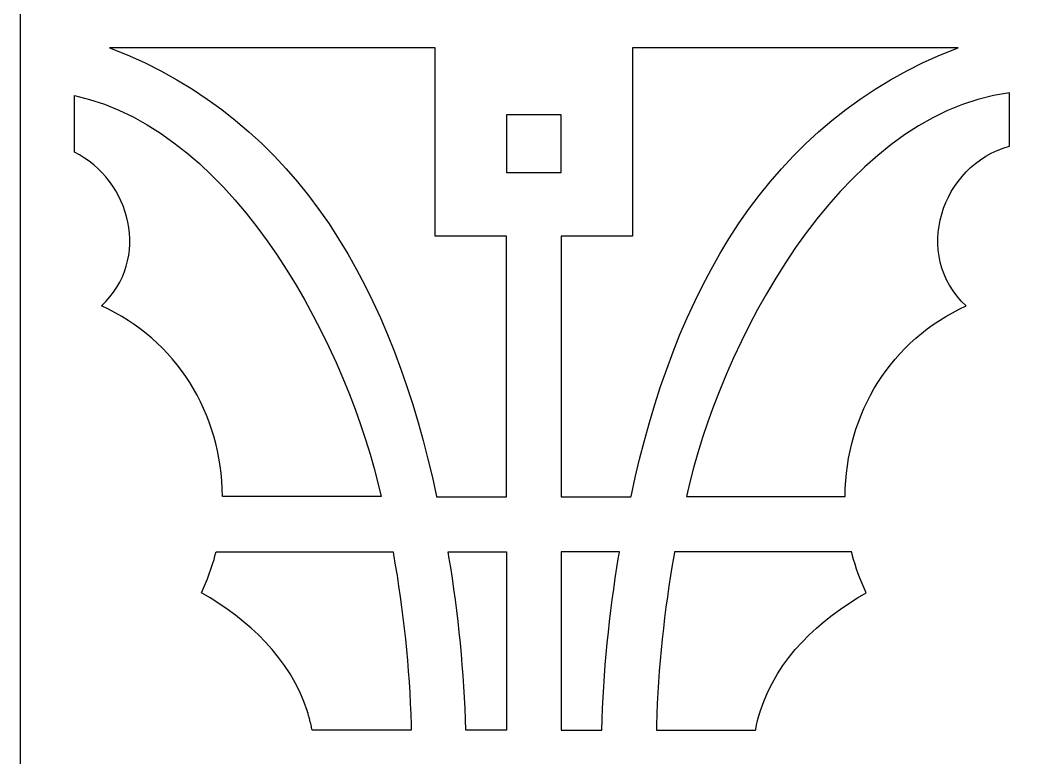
# Model space of a CAD drawing. Header units: centimetres. Extents: x -2.26 to 2.26, y -4.33 to 4.33.
# Drawn here: x -2.265 to -0.767, y -1.1 to 0 of the extents above; entities that cross this region are included whole.
import ezdxf

# ---------------------------------------------------------------- set-up
doc = ezdxf.new("R2010")
doc.units = ezdxf.units.CM
doc.header["$MEASUREMENT"] = 0
doc.layers.add('Layer 1', color=7, linetype='Continuous')

msp = doc.modelspace()

# ---------------------------------------------------------------- linework, layer by layer
at = {"layer": 'Layer 1', "color": 177}
for points, knots in [([(-2.26469, 4.33143), (-2.26469, 4.33143), (-2.18371, 4.33143), (-2.18371, 4.33143), (-2.18371, 4.33143), (-2.18371, 4.33143), (2.18371, 4.33143), (2.18371, 4.33143), (2.18371, 4.33143), (2.18371, 4.33143), (2.26469, 4.33143), (2.26469, 4.33143), (2.26469, 4.33143), (2.26469, 4.33143), (2.26469, 4.24955), (2.26469, 4.24955), (2.26469, 4.24955), (2.26469, 4.24955), (2.26469, -4.24954), (2.26469, -4.24954), (2.26469, -4.24954), (2.26469, -4.24954), (2.26469, -4.33143), (2.26469, -4.33143), (2.26469, -4.33143), (2.26469, -4.33143), (2.18371, -4.33143), (2.18371, -4.33143), (2.18371, -4.33143), (2.18371, -4.33143), (-2.18371, -4.33143), (-2.18371, -4.33143), (-2.18371, -4.33143), (-2.18371, -4.33143), (-2.26469, -4.33143), (-2.26469, -4.33143), (-2.26469, -4.33143), (-2.26469, -4.33143), (-2.26469, -4.24954), (-2.26469, -4.24954), (-2.26469, -4.24954), (-2.26469, -4.24954), (-2.26469, 4.24955), (-2.26469, 4.24955), (-2.26469, 4.24955), (-2.26469, 4.24955), (-2.26469, 4.33143), (-2.26469, 4.33143)], [0, 0, 0, 0, 0.0769231, 0.0769231, 0.0769231, 0.0769231, 0.1538462, 0.1538462, 0.1538462, 0.1538462, 0.2307692, 0.2307692, 0.2307692, 0.2307692, 0.3076923, 0.3076923, 0.3076923, 0.3076923, 0.3846154, 0.3846154, 0.3846154, 0.3846154, 0.4615385, 0.4615385, 0.4615385, 0.4615385, 0.5384615, 0.5384615, 0.5384615, 0.5384615, 0.6153846, 0.6153846, 0.6153846, 0.6153846, 0.6923077, 0.6923077, 0.6923077, 0.6923077, 0.7692308, 0.7692308, 0.7692308, 0.7692308, 0.8461538, 0.8461538, 0.8461538, 0.8461538, 1, 1, 1, 1]), ([(-2.13144, -0.0413), (-2.13144, -0.0413), (-1.64612, -0.0413), (-1.64612, -0.0413), (-1.64612, -0.0413), (-1.64612, -0.0413), (-1.64612, -0.32136), (-1.64612, -0.32136), (-1.64612, -0.32136), (-1.64612, -0.32136), (-1.64611, -0.32136), (-1.64611, -0.32136), (-1.64611, -0.32136), (-1.64611, -0.32136), (-1.64611, -0.32212), (-1.64611, -0.32212), (-1.64611, -0.32212), (-1.64611, -0.32212), (-1.64182, -0.32212), (-1.64182, -0.32212), (-1.64182, -0.32212), (-1.64182, -0.32212), (-1.64159, -0.32212), (-1.64159, -0.32212), (-1.64159, -0.32212), (-1.64159, -0.32212), (-1.6373, -0.32212), (-1.6373, -0.32212), (-1.6373, -0.32212), (-1.6373, -0.32212), (-1.63707, -0.32212), (-1.63707, -0.32212), (-1.63707, -0.32212), (-1.63707, -0.32212), (-1.63278, -0.32212), (-1.63278, -0.32212), (-1.63278, -0.32212), (-1.63278, -0.32212), (-1.63255, -0.32212), (-1.63255, -0.32212), (-1.63255, -0.32212), (-1.63255, -0.32212), (-1.62826, -0.32212), (-1.62826, -0.32212), (-1.62826, -0.32212), (-1.62826, -0.32212), (-1.62801, -0.32212), (-1.62801, -0.32212), (-1.62801, -0.32212), (-1.62801, -0.32212), (-1.62372, -0.32212), (-1.62372, -0.32212), (-1.62372, -0.32212), (-1.62372, -0.32212), (-1.62349, -0.32212), (-1.62349, -0.32212), (-1.62349, -0.32212), (-1.62349, -0.32212), (-1.61921, -0.32212), (-1.61921, -0.32212), (-1.61921, -0.32212), (-1.61921, -0.32212), (-1.61895, -0.32212), (-1.61895, -0.32212), (-1.61895, -0.32212), (-1.61895, -0.32212), (-1.61466, -0.32212), (-1.61466, -0.32212), (-1.61466, -0.32212), (-1.61466, -0.32212), (-1.61443, -0.32212), (-1.61443, -0.32212), (-1.61443, -0.32212), (-1.61443, -0.32212), (-1.61014, -0.32212), (-1.61014, -0.32212), (-1.61014, -0.32212), (-1.61014, -0.32212), (-1.60988, -0.32212), (-1.60988, -0.32212), (-1.60988, -0.32212), (-1.60988, -0.32212), (-1.60561, -0.32212), (-1.60561, -0.32212), (-1.60561, -0.32212), (-1.60561, -0.32212), (-1.60536, -0.32212), (-1.60536, -0.32212), (-1.60536, -0.32212), (-1.60536, -0.32212), (-1.60108, -0.32212), (-1.60108, -0.32212), (-1.60108, -0.32212), (-1.60108, -0.32212), (-1.60083, -0.32212), (-1.60083, -0.32212), (-1.60083, -0.32212), (-1.60083, -0.32212), (-1.59655, -0.32212), (-1.59655, -0.32212), (-1.59655, -0.32212), (-1.59655, -0.32212), (-1.59631, -0.32212), (-1.59631, -0.32212), (-1.59631, -0.32212), (-1.59631, -0.32212), (-1.59203, -0.32212), (-1.59203, -0.32212), (-1.59203, -0.32212), (-1.59203, -0.32212), (-1.59177, -0.32212), (-1.59177, -0.32212), (-1.59177, -0.32212), (-1.59177, -0.32212), (-1.58748, -0.32212), (-1.58748, -0.32212), (-1.58748, -0.32212), (-1.58748, -0.32212), (-1.58725, -0.32212), (-1.58725, -0.32212), (-1.58725, -0.32212), (-1.58725, -0.32212), (-1.58297, -0.32212), (-1.58297, -0.32212), (-1.58297, -0.32212), (-1.58297, -0.32212), (-1.58271, -0.32212), (-1.58271, -0.32212), (-1.58271, -0.32212), (-1.58271, -0.32212), (-1.57843, -0.32212), (-1.57843, -0.32212), (-1.57843, -0.32212), (-1.57843, -0.32212), (-1.57819, -0.32212), (-1.57819, -0.32212), (-1.57819, -0.32212), (-1.57819, -0.32212), (-1.5739, -0.32212), (-1.5739, -0.32212), (-1.5739, -0.32212), (-1.5739, -0.32212), (-1.57365, -0.32212), (-1.57365, -0.32212), (-1.57365, -0.32212), (-1.57365, -0.32212), (-1.56937, -0.32212), (-1.56937, -0.32212), (-1.56937, -0.32212), (-1.56937, -0.32212), (-1.56913, -0.32212), (-1.56913, -0.32212), (-1.56913, -0.32212), (-1.56913, -0.32212), (-1.56485, -0.32212), (-1.56485, -0.32212), (-1.56485, -0.32212), (-1.56485, -0.32212), (-1.56461, -0.32212), (-1.56461, -0.32212), (-1.56461, -0.32212), (-1.56461, -0.32212), (-1.56033, -0.32212), (-1.56033, -0.32212), (-1.56033, -0.32212), (-1.56033, -0.32212), (-1.56009, -0.32212), (-1.56009, -0.32212), (-1.56009, -0.32212), (-1.56009, -0.32212), (-1.55581, -0.32212), (-1.55581, -0.32212), (-1.55581, -0.32212), (-1.55581, -0.32212), (-1.55555, -0.32212), (-1.55555, -0.32212), (-1.55555, -0.32212), (-1.55555, -0.32212), (-1.55127, -0.32212), (-1.55127, -0.32212), (-1.55127, -0.32212), (-1.55127, -0.32212), (-1.55103, -0.32212), (-1.55103, -0.32212), (-1.55103, -0.32212), (-1.55103, -0.32212), (-1.54675, -0.32212), (-1.54675, -0.32212), (-1.54675, -0.32212), (-1.54675, -0.32212), (-1.54649, -0.32212), (-1.54649, -0.32212), (-1.54649, -0.32212), (-1.54649, -0.32212), (-1.5422, -0.32212), (-1.5422, -0.32212), (-1.5422, -0.32212), (-1.5422, -0.32212), (-1.54197, -0.32212), (-1.54197, -0.32212), (-1.54197, -0.32212), (-1.54197, -0.32212), (-1.53965, -0.32212), (-1.53965, -0.32212), (-1.53965, -0.32212), (-1.53965, -0.32212), (-1.53965, -0.71065), (-1.53965, -0.71065), (-1.53965, -0.71065), (-1.53965, -0.71065), (-1.6438, -0.71065), (-1.6438, -0.71065), (-1.6438, -0.71065), (-1.6438, -0.71065), (-1.64381, -0.71065), (-1.64381, -0.71065), (-1.64381, -0.71065), (-1.64381, -0.71065), (-1.64387, -0.71041), (-1.64387, -0.71041), (-1.64387, -0.71041), (-1.64387, -0.71041), (-1.64388, -0.71038), (-1.64388, -0.71038), (-1.64388, -0.71038), (-1.64388, -0.71038), (-1.64392, -0.71016), (-1.64392, -0.71016), (-1.64392, -0.71016), (-1.64392, -0.71016), (-1.64393, -0.71016), (-1.64393, -0.71016), (-1.64393, -0.71016), (-1.64393, -0.71016), (-1.64399, -0.70991), (-1.64399, -0.70991), (-1.64399, -0.70991), (-1.70771, -0.41011), (-1.84523, -0.1498), (-2.13144, -0.0413)], [0, 0, 0, 0, 0.0163934, 0.0163934, 0.0163934, 0.0163934, 0.0327869, 0.0327869, 0.0327869, 0.0327869, 0.0491803, 0.0491803, 0.0491803, 0.0491803, 0.0655738, 0.0655738, 0.0655738, 0.0655738, 0.0819672, 0.0819672, 0.0819672, 0.0819672, 0.0983607, 0.0983607, 0.0983607, 0.0983607, 0.1147541, 0.1147541, 0.1147541, 0.1147541, 0.1311475, 0.1311475, 0.1311475, 0.1311475, 0.147541, 0.147541, 0.147541, 0.147541, 0.1639344, 0.1639344, 0.1639344, 0.1639344, 0.1803279, 0.1803279, 0.1803279, 0.1803279, 0.1967213, 0.1967213, 0.1967213, 0.1967213, 0.2131148, 0.2131148, 0.2131148, 0.2131148, 0.2295082, 0.2295082, 0.2295082, 0.2295082, 0.2459016, 0.2459016, 0.2459016, 0.2459016, 0.2622951, 0.2622951, 0.2622951, 0.2622951, 0.2786885, 0.2786885, 0.2786885, 0.2786885, 0.295082, 0.295082, 0.295082, 0.295082, 0.3114754, 0.3114754, 0.3114754, 0.3114754, 0.3278689, 0.3278689, 0.3278689, 0.3278689, 0.3442623, 0.3442623, 0.3442623, 0.3442623, 0.3606557, 0.3606557, 0.3606557, 0.3606557, 0.3770492, 0.3770492, 0.3770492, 0.3770492, 0.3934426, 0.3934426, 0.3934426, 0.3934426, 0.4098361, 0.4098361, 0.4098361, 0.4098361, 0.4262295, 0.4262295, 0.4262295, 0.4262295, 0.442623, 0.442623, 0.442623, 0.442623, 0.4590164, 0.4590164, 0.4590164, 0.4590164, 0.4754098, 0.4754098, 0.4754098, 0.4754098, 0.4918033, 0.4918033, 0.4918033, 0.4918033, 0.5081967, 0.5081967, 0.5081967, 0.5081967, 0.5245902, 0.5245902, 0.5245902, 0.5245902, 0.5409836, 0.5409836, 0.5409836, 0.5409836, 0.557377, 0.557377, 0.557377, 0.557377, 0.5737705, 0.5737705, 0.5737705, 0.5737705, 0.5901639, 0.5901639, 0.5901639, 0.5901639, 0.6065574, 0.6065574, 0.6065574, 0.6065574, 0.6229508, 0.6229508, 0.6229508, 0.6229508, 0.6393443, 0.6393443, 0.6393443, 0.6393443, 0.6557377, 0.6557377, 0.6557377, 0.6557377, 0.6721311, 0.6721311, 0.6721311, 0.6721311, 0.6885246, 0.6885246, 0.6885246, 0.6885246, 0.704918, 0.704918, 0.704918, 0.704918, 0.7213115, 0.7213115, 0.7213115, 0.7213115, 0.7377049, 0.7377049, 0.7377049, 0.7377049, 0.7540984, 0.7540984, 0.7540984, 0.7540984, 0.7704918, 0.7704918, 0.7704918, 0.7704918, 0.7868852, 0.7868852, 0.7868852, 0.7868852, 0.8032787, 0.8032787, 0.8032787, 0.8032787, 0.8196721, 0.8196721, 0.8196721, 0.8196721, 0.8360656, 0.8360656, 0.8360656, 0.8360656, 0.852459, 0.852459, 0.852459, 0.852459, 0.8688525, 0.8688525, 0.8688525, 0.8688525, 0.8852459, 0.8852459, 0.8852459, 0.8852459, 0.9016393, 0.9016393, 0.9016393, 0.9016393, 0.9180328, 0.9180328, 0.9180328, 0.9180328, 0.9344262, 0.9344262, 0.9344262, 0.9344262, 0.9508197, 0.9508197, 0.9508197, 0.9508197, 0.9672131, 0.9672131, 0.9672131, 0.9672131, 1, 1, 1, 1]), ([(-1.45844, -0.32212), (-1.45844, -0.32212), (-1.45616, -0.32212), (-1.45616, -0.32212), (-1.45616, -0.32212), (-1.45616, -0.32212), (-1.4559, -0.32212), (-1.4559, -0.32212), (-1.4559, -0.32212), (-1.4559, -0.32212), (-1.45161, -0.32212), (-1.45161, -0.32212), (-1.45161, -0.32212), (-1.45161, -0.32212), (-1.45138, -0.32212), (-1.45138, -0.32212), (-1.45138, -0.32212), (-1.45138, -0.32212), (-1.44709, -0.32212), (-1.44709, -0.32212), (-1.44709, -0.32212), (-1.44709, -0.32212), (-1.44684, -0.32212), (-1.44684, -0.32212), (-1.44684, -0.32212), (-1.44684, -0.32212), (-1.44256, -0.32212), (-1.44256, -0.32212), (-1.44256, -0.32212), (-1.44256, -0.32212), (-1.44232, -0.32212), (-1.44232, -0.32212), (-1.44232, -0.32212), (-1.44232, -0.32212), (-1.43804, -0.32212), (-1.43804, -0.32212), (-1.43804, -0.32212), (-1.43804, -0.32212), (-1.43778, -0.32212), (-1.43778, -0.32212), (-1.43778, -0.32212), (-1.43778, -0.32212), (-1.43349, -0.32212), (-1.43349, -0.32212), (-1.43349, -0.32212), (-1.43349, -0.32212), (-1.43326, -0.32212), (-1.43326, -0.32212), (-1.43326, -0.32212), (-1.43326, -0.32212), (-1.42898, -0.32212), (-1.42898, -0.32212), (-1.42898, -0.32212), (-1.42898, -0.32212), (-1.42872, -0.32212), (-1.42872, -0.32212), (-1.42872, -0.32212), (-1.42872, -0.32212), (-1.42443, -0.32212), (-1.42443, -0.32212), (-1.42443, -0.32212), (-1.42443, -0.32212), (-1.4242, -0.32212), (-1.4242, -0.32212), (-1.4242, -0.32212), (-1.4242, -0.32212), (-1.41992, -0.32212), (-1.41992, -0.32212), (-1.41992, -0.32212), (-1.41992, -0.32212), (-1.41968, -0.32212), (-1.41968, -0.32212), (-1.41968, -0.32212), (-1.41968, -0.32212), (-1.4154, -0.32212), (-1.4154, -0.32212), (-1.4154, -0.32212), (-1.4154, -0.32212), (-1.41517, -0.32212), (-1.41517, -0.32212), (-1.41517, -0.32212), (-1.41517, -0.32212), (-1.41088, -0.32212), (-1.41088, -0.32212), (-1.41088, -0.32212), (-1.41088, -0.32212), (-1.41061, -0.32212), (-1.41061, -0.32212), (-1.41061, -0.32212), (-1.41061, -0.32212), (-1.40634, -0.32212), (-1.40634, -0.32212), (-1.40634, -0.32212), (-1.40634, -0.32212), (-1.4061, -0.32212), (-1.4061, -0.32212), (-1.4061, -0.32212), (-1.4061, -0.32212), (-1.40182, -0.32212), (-1.40182, -0.32212), (-1.40182, -0.32212), (-1.40182, -0.32212), (-1.40156, -0.32212), (-1.40156, -0.32212), (-1.40156, -0.32212), (-1.40156, -0.32212), (-1.39727, -0.32212), (-1.39727, -0.32212), (-1.39727, -0.32212), (-1.39727, -0.32212), (-1.39704, -0.32212), (-1.39704, -0.32212), (-1.39704, -0.32212), (-1.39704, -0.32212), (-1.39275, -0.32212), (-1.39275, -0.32212), (-1.39275, -0.32212), (-1.39275, -0.32212), (-1.3925, -0.32212), (-1.3925, -0.32212), (-1.3925, -0.32212), (-1.3925, -0.32212), (-1.38821, -0.32212), (-1.38821, -0.32212), (-1.38821, -0.32212), (-1.38821, -0.32212), (-1.38798, -0.32212), (-1.38798, -0.32212), (-1.38798, -0.32212), (-1.38798, -0.32212), (-1.38369, -0.32212), (-1.38369, -0.32212), (-1.38369, -0.32212), (-1.38369, -0.32212), (-1.38344, -0.32212), (-1.38344, -0.32212), (-1.38344, -0.32212), (-1.38344, -0.32212), (-1.37915, -0.32212), (-1.37915, -0.32212), (-1.37915, -0.32212), (-1.37915, -0.32212), (-1.37892, -0.32212), (-1.37892, -0.32212), (-1.37892, -0.32212), (-1.37892, -0.32212), (-1.37463, -0.32212), (-1.37463, -0.32212), (-1.37463, -0.32212), (-1.37463, -0.32212), (-1.37437, -0.32212), (-1.37437, -0.32212), (-1.37437, -0.32212), (-1.37437, -0.32212), (-1.37009, -0.32212), (-1.37009, -0.32212), (-1.37009, -0.32212), (-1.37009, -0.32212), (-1.36985, -0.32212), (-1.36985, -0.32212), (-1.36985, -0.32212), (-1.36985, -0.32212), (-1.36557, -0.32212), (-1.36557, -0.32212), (-1.36557, -0.32212), (-1.36557, -0.32212), (-1.36531, -0.32212), (-1.36531, -0.32212), (-1.36531, -0.32212), (-1.36531, -0.32212), (-1.36102, -0.32212), (-1.36102, -0.32212), (-1.36102, -0.32212), (-1.36102, -0.32212), (-1.36079, -0.32212), (-1.36079, -0.32212), (-1.36079, -0.32212), (-1.36079, -0.32212), (-1.35651, -0.32212), (-1.35651, -0.32212), (-1.35651, -0.32212), (-1.35651, -0.32212), (-1.35625, -0.32212), (-1.35625, -0.32212), (-1.35625, -0.32212), (-1.35625, -0.32212), (-1.35197, -0.32212), (-1.35197, -0.32212), (-1.35197, -0.32212), (-1.35197, -0.32212), (-1.35197, -0.32136), (-1.35197, -0.32136), (-1.35197, -0.32136), (-1.35197, -0.32136), (-1.35197, -0.04131), (-1.35197, -0.04131), (-1.35197, -0.04131), (-1.35197, -0.04131), (-1.0284, -0.0413), (-1.0284, -0.0413), (-1.0284, -0.0413), (-1.0284, -0.0413), (-0.86664, -0.0413), (-0.86664, -0.0413), (-0.86664, -0.0413), (-1.15287, -0.1498), (-1.29037, -0.41011), (-1.35409, -0.70991), (-1.35409, -0.70991), (-1.35409, -0.70991), (-1.35416, -0.71016), (-1.35416, -0.71016), (-1.35416, -0.71016), (-1.35416, -0.71016), (-1.35417, -0.71016), (-1.35417, -0.71016), (-1.35417, -0.71016), (-1.35417, -0.71016), (-1.35421, -0.71041), (-1.35421, -0.71041), (-1.35421, -0.71041), (-1.35421, -0.71041), (-1.35422, -0.71041), (-1.35422, -0.71041), (-1.35422, -0.71041), (-1.35422, -0.71041), (-1.35428, -0.71065), (-1.35428, -0.71065), (-1.35428, -0.71065), (-1.35428, -0.71065), (-1.35429, -0.71065), (-1.35429, -0.71065), (-1.35429, -0.71065), (-1.35429, -0.71065), (-1.45844, -0.71065), (-1.45844, -0.71065), (-1.45844, -0.71065), (-1.45844, -0.71065), (-1.45844, -0.32212), (-1.45844, -0.32212)], [0, 0, 0, 0, 0.0163934, 0.0163934, 0.0163934, 0.0163934, 0.0327869, 0.0327869, 0.0327869, 0.0327869, 0.0491803, 0.0491803, 0.0491803, 0.0491803, 0.0655738, 0.0655738, 0.0655738, 0.0655738, 0.0819672, 0.0819672, 0.0819672, 0.0819672, 0.0983607, 0.0983607, 0.0983607, 0.0983607, 0.1147541, 0.1147541, 0.1147541, 0.1147541, 0.1311475, 0.1311475, 0.1311475, 0.1311475, 0.147541, 0.147541, 0.147541, 0.147541, 0.1639344, 0.1639344, 0.1639344, 0.1639344, 0.1803279, 0.1803279, 0.1803279, 0.1803279, 0.1967213, 0.1967213, 0.1967213, 0.1967213, 0.2131148, 0.2131148, 0.2131148, 0.2131148, 0.2295082, 0.2295082, 0.2295082, 0.2295082, 0.2459016, 0.2459016, 0.2459016, 0.2459016, 0.2622951, 0.2622951, 0.2622951, 0.2622951, 0.2786885, 0.2786885, 0.2786885, 0.2786885, 0.295082, 0.295082, 0.295082, 0.295082, 0.3114754, 0.3114754, 0.3114754, 0.3114754, 0.3278689, 0.3278689, 0.3278689, 0.3278689, 0.3442623, 0.3442623, 0.3442623, 0.3442623, 0.3606557, 0.3606557, 0.3606557, 0.3606557, 0.3770492, 0.3770492, 0.3770492, 0.3770492, 0.3934426, 0.3934426, 0.3934426, 0.3934426, 0.4098361, 0.4098361, 0.4098361, 0.4098361, 0.4262295, 0.4262295, 0.4262295, 0.4262295, 0.442623, 0.442623, 0.442623, 0.442623, 0.4590164, 0.4590164, 0.4590164, 0.4590164, 0.4754098, 0.4754098, 0.4754098, 0.4754098, 0.4918033, 0.4918033, 0.4918033, 0.4918033, 0.5081967, 0.5081967, 0.5081967, 0.5081967, 0.5245902, 0.5245902, 0.5245902, 0.5245902, 0.5409836, 0.5409836, 0.5409836, 0.5409836, 0.557377, 0.557377, 0.557377, 0.557377, 0.5737705, 0.5737705, 0.5737705, 0.5737705, 0.5901639, 0.5901639, 0.5901639, 0.5901639, 0.6065574, 0.6065574, 0.6065574, 0.6065574, 0.6229508, 0.6229508, 0.6229508, 0.6229508, 0.6393443, 0.6393443, 0.6393443, 0.6393443, 0.6557377, 0.6557377, 0.6557377, 0.6557377, 0.6721311, 0.6721311, 0.6721311, 0.6721311, 0.6885246, 0.6885246, 0.6885246, 0.6885246, 0.704918, 0.704918, 0.704918, 0.704918, 0.7213115, 0.7213115, 0.7213115, 0.7213115, 0.7377049, 0.7377049, 0.7377049, 0.7377049, 0.7540984, 0.7540984, 0.7540984, 0.7540984, 0.7704918, 0.7704918, 0.7704918, 0.7704918, 0.7868852, 0.7868852, 0.7868852, 0.7868852, 0.8032787, 0.8032787, 0.8032787, 0.8032787, 0.8196721, 0.8196721, 0.8196721, 0.8196721, 0.8360656, 0.8360656, 0.8360656, 0.8360656, 0.852459, 0.852459, 0.852459, 0.852459, 0.8688525, 0.8688525, 0.8688525, 0.8688525, 0.8852459, 0.8852459, 0.8852459, 0.8852459, 0.9016393, 0.9016393, 0.9016393, 0.9016393, 0.9180328, 0.9180328, 0.9180328, 0.9180328, 0.9344262, 0.9344262, 0.9344262, 0.9344262, 0.9508197, 0.9508197, 0.9508197, 0.9508197, 0.9672131, 0.9672131, 0.9672131, 0.9672131, 1, 1, 1, 1]), ([(-2.18371, -0.11249), (-2.18371, -0.11249), (-2.18371, -0.19692), (-2.18371, -0.19692), (-2.18371, -0.19692), (-2.09968, -0.23811), (-2.06889, -0.35688), (-2.1435, -0.42599), (-2.1435, -0.42599), (-2.1435, -0.42599), (-2.14349, -0.426), (-2.14349, -0.426), (-2.14349, -0.426), (-2.03201, -0.47604), (-1.96384, -0.58594), (-1.96303, -0.70991), (-1.96303, -0.70991), (-1.96303, -0.70991), (-1.72661, -0.70991), (-1.72661, -0.70991), (-1.72661, -0.70991), (-1.7734, -0.49576), (-1.94048, -0.16477), (-2.18371, -0.11249)], [0, 0, 0, 0, 0.1428571, 0.1428571, 0.1428571, 0.1428571, 0.2857143, 0.2857143, 0.2857143, 0.2857143, 0.4285714, 0.4285714, 0.4285714, 0.4285714, 0.5714286, 0.5714286, 0.5714286, 0.5714286, 0.7142857, 0.7142857, 0.7142857, 0.7142857, 1, 1, 1, 1]), ([(-1.27147, -0.70991), (-1.22315, -0.48872), (-1.0465, -0.14286), (-0.79012, -0.10824), (-0.79012, -0.10824), (-0.79012, -0.10824), (-0.79012, -0.18769), (-0.79012, -0.18769), (-0.79012, -0.18769), (-0.89194, -0.21604), (-0.936, -0.35059), (-0.85459, -0.42599), (-0.85459, -0.42599), (-0.85459, -0.42599), (-0.8546, -0.426), (-0.8546, -0.426), (-0.8546, -0.426), (-0.96606, -0.47604), (-1.03425, -0.58594), (-1.03507, -0.70991), (-1.03507, -0.70991), (-1.03507, -0.70991), (-1.27147, -0.70991), (-1.27147, -0.70991)], [0, 0, 0, 0, 0.1428571, 0.1428571, 0.1428571, 0.1428571, 0.2857143, 0.2857143, 0.2857143, 0.2857143, 0.4285714, 0.4285714, 0.4285714, 0.4285714, 0.5714286, 0.5714286, 0.5714286, 0.5714286, 0.7142857, 0.7142857, 0.7142857, 0.7142857, 1, 1, 1, 1]), ([(-1.45849, -0.14134), (-1.45849, -0.14134), (-1.45849, -0.22714), (-1.45849, -0.22714), (-1.45849, -0.22714), (-1.45849, -0.22714), (-1.5396, -0.22714), (-1.5396, -0.22714), (-1.5396, -0.22714), (-1.5396, -0.22714), (-1.5396, -0.14134), (-1.5396, -0.14134), (-1.5396, -0.14134), (-1.5396, -0.14134), (-1.45849, -0.14134), (-1.45849, -0.14134)], [0, 0, 0, 0, 0.2, 0.2, 0.2, 0.2, 0.4, 0.4, 0.4, 0.4, 0.6, 0.6, 0.6, 0.6, 1, 1, 1, 1]), ([(-1.99447, -0.85349), (-1.92449, -0.89409), (-1.86217, -0.95007), (-1.83652, -1.03029), (-1.83652, -1.03029), (-1.83652, -1.03029), (-1.83652, -1.03029), (-1.83652, -1.03029), (-1.83652, -1.03029), (-1.83652, -1.03029), (-1.83622, -1.03121), (-1.83622, -1.03121), (-1.83622, -1.03121), (-1.83622, -1.03121), (-1.83621, -1.03121), (-1.83621, -1.03121), (-1.83621, -1.03121), (-1.83621, -1.03121), (-1.83554, -1.03349), (-1.83554, -1.03349), (-1.83554, -1.03349), (-1.83554, -1.03349), (-1.83552, -1.03349), (-1.83552, -1.03349), (-1.83552, -1.03349), (-1.83552, -1.03349), (-1.83539, -1.03392), (-1.83539, -1.03392), (-1.83539, -1.03392), (-1.83539, -1.03392), (-1.83539, -1.03392), (-1.83539, -1.03392), (-1.83539, -1.03392), (-1.83539, -1.03392), (-1.83539, -1.03397), (-1.83539, -1.03397), (-1.83539, -1.03397), (-1.83539, -1.03397), (-1.83538, -1.03397), (-1.83538, -1.03397), (-1.83538, -1.03397), (-1.83538, -1.03397), (-1.83461, -1.03669), (-1.83461, -1.03669), (-1.83461, -1.03669), (-1.83461, -1.03669), (-1.8346, -1.03669), (-1.8346, -1.03669), (-1.8346, -1.03669), (-1.8346, -1.03669), (-1.83449, -1.03708), (-1.83449, -1.03708), (-1.83449, -1.03708), (-1.83449, -1.03708), (-1.83449, -1.03709), (-1.83449, -1.03709), (-1.83449, -1.03709), (-1.83449, -1.03709), (-1.83366, -1.04011), (-1.83366, -1.04011), (-1.83366, -1.04011), (-1.83366, -1.04011), (-1.83365, -1.04011), (-1.83365, -1.04011), (-1.83365, -1.04011), (-1.83365, -1.04011), (-1.83357, -1.04046), (-1.83357, -1.04046), (-1.83357, -1.04046), (-1.83357, -1.04046), (-1.83356, -1.04046), (-1.83356, -1.04046), (-1.83356, -1.04046), (-1.83356, -1.04046), (-1.83267, -1.04388), (-1.83267, -1.04388), (-1.83267, -1.04388), (-1.83267, -1.04388), (-1.83266, -1.04388), (-1.83266, -1.04388), (-1.83266, -1.04388), (-1.83266, -1.04388), (-1.83266, -1.04395), (-1.83266, -1.04395), (-1.83266, -1.04395), (-1.83266, -1.04395), (-1.83265, -1.04395), (-1.83265, -1.04395), (-1.83265, -1.04395), (-1.83265, -1.04395), (-1.83211, -1.04618), (-1.83211, -1.04618), (-1.83211, -1.04618), (-1.83211, -1.04618), (-1.8321, -1.04618), (-1.8321, -1.04618), (-1.8321, -1.04618), (-1.8321, -1.04618), (-1.83201, -1.04661), (-1.83201, -1.04661), (-1.83201, -1.04661), (-1.83201, -1.04661), (-1.832, -1.04662), (-1.832, -1.04662), (-1.832, -1.04662), (-1.832, -1.04662), (-1.83111, -1.05048), (-1.83111, -1.05048), (-1.83111, -1.05048), (-1.83111, -1.05048), (-1.8311, -1.05049), (-1.8311, -1.05049), (-1.8311, -1.05049), (-1.8311, -1.05049), (-1.83103, -1.0509), (-1.83103, -1.0509), (-1.83103, -1.0509), (-1.83103, -1.0509), (-1.83102, -1.0509), (-1.83102, -1.0509), (-1.83102, -1.0509), (-1.83102, -1.0509), (-1.83049, -1.05348), (-1.83049, -1.05348), (-1.83049, -1.05348), (-1.83049, -1.05348), (-1.83048, -1.05347), (-1.83048, -1.05347), (-1.83048, -1.05347), (-1.83048, -1.05347), (-1.83041, -1.05389), (-1.83041, -1.05389), (-1.83041, -1.05389), (-1.83041, -1.05389), (-1.8304, -1.05389), (-1.8304, -1.05389), (-1.8304, -1.05389), (-1.8304, -1.05389), (-1.8303, -1.05439), (-1.8303, -1.05439), (-1.8303, -1.05439), (-1.8303, -1.05439), (-1.8303, -1.05439), (-1.8303, -1.05439), (-1.8303, -1.05439), (-1.8303, -1.05439), (-1.82981, -1.05691), (-1.82981, -1.05691), (-1.82981, -1.05691), (-1.82981, -1.05691), (-1.8298, -1.05691), (-1.8298, -1.05691), (-1.8298, -1.05691), (-1.8298, -1.05691), (-1.82953, -1.05831), (-1.82953, -1.05831), (-1.82953, -1.05831), (-1.82953, -1.05831), (-1.82952, -1.05831), (-1.82952, -1.05831), (-1.82952, -1.05831), (-1.82952, -1.05831), (-1.82952, -1.05831), (-1.82952, -1.05831), (-1.82952, -1.05831), (-1.82952, -1.05831), (-1.6817, -1.05831), (-1.6817, -1.05831), (-1.6817, -1.05831), (-1.6817, -1.05831), (-1.68179, -1.05473), (-1.68179, -1.05473), (-1.68179, -1.05473), (-1.68179, -1.05473), (-1.6818, -1.05474), (-1.6818, -1.05474), (-1.6818, -1.05474), (-1.6818, -1.05474), (-1.6818, -1.05474), (-1.6818, -1.05474), (-1.6818, -1.05474), (-1.6818, -1.05474), (-1.6818, -1.05472), (-1.6818, -1.05472), (-1.6818, -1.05472), (-1.6818, -1.05472), (-1.6819, -1.0504), (-1.6819, -1.0504), (-1.6819, -1.0504), (-1.6819, -1.0504), (-1.68191, -1.0504), (-1.68191, -1.0504), (-1.68191, -1.0504), (-1.68191, -1.0504), (-1.68192, -1.0504), (-1.68192, -1.0504), (-1.68192, -1.0504), (-1.68192, -1.0504), (-1.68192, -1.05038), (-1.68192, -1.05038), (-1.68192, -1.05038), (-1.68432, -0.9651), (-1.69349, -0.88), (-1.70814, -0.79651), (-1.70814, -0.79651), (-1.70814, -0.79651), (-1.70816, -0.79651), (-1.70816, -0.79651), (-1.70816, -0.79651), (-1.70816, -0.79651), (-1.70817, -0.79652), (-1.70817, -0.79652), (-1.70817, -0.79652), (-1.70817, -0.79652), (-1.70818, -0.79651), (-1.70818, -0.79651), (-1.70818, -0.79651), (-1.70818, -0.79651), (-1.70886, -0.79253), (-1.70886, -0.79253), (-1.70886, -0.79253), (-1.70886, -0.79253), (-1.70887, -0.79254), (-1.70887, -0.79254), (-1.70887, -0.79254), (-1.70887, -0.79254), (-1.70888, -0.79254), (-1.70888, -0.79254), (-1.70888, -0.79254), (-1.70888, -0.79254), (-1.70889, -0.79254), (-1.70889, -0.79254), (-1.70889, -0.79254), (-1.70889, -0.79254), (-1.97267, -0.79254), (-1.97267, -0.79254), (-1.97267, -0.79254), (-1.97267, -0.79254), (-1.97269, -0.79254), (-1.97269, -0.79254), (-1.97269, -0.79254), (-1.97269, -0.79254), (-1.97294, -0.79354), (-1.97294, -0.79354), (-1.97294, -0.79354), (-1.97294, -0.79354), (-1.97295, -0.79354), (-1.97295, -0.79354), (-1.97295, -0.79354), (-1.97295, -0.79354), (-1.97318, -0.79455), (-1.97318, -0.79455), (-1.97318, -0.79455), (-1.97318, -0.79455), (-1.97319, -0.79455), (-1.97319, -0.79455), (-1.97319, -0.79455), (-1.97319, -0.79455), (-1.97345, -0.79555), (-1.97345, -0.79555), (-1.97345, -0.79555), (-1.97345, -0.79555), (-1.97346, -0.79555), (-1.97346, -0.79555), (-1.97346, -0.79555), (-1.97346, -0.79555), (-1.97369, -0.79654), (-1.97369, -0.79654), (-1.97369, -0.79654), (-1.97369, -0.79654), (-1.9737, -0.79654), (-1.9737, -0.79654), (-1.9737, -0.79654), (-1.97872, -0.81605), (-1.98581, -0.83526), (-1.99447, -0.85349)], [0, 0, 0, 0, 0.0142857, 0.0142857, 0.0142857, 0.0142857, 0.0285714, 0.0285714, 0.0285714, 0.0285714, 0.0428571, 0.0428571, 0.0428571, 0.0428571, 0.0571429, 0.0571429, 0.0571429, 0.0571429, 0.0714286, 0.0714286, 0.0714286, 0.0714286, 0.0857143, 0.0857143, 0.0857143, 0.0857143, 0.1, 0.1, 0.1, 0.1, 0.1142857, 0.1142857, 0.1142857, 0.1142857, 0.1285714, 0.1285714, 0.1285714, 0.1285714, 0.1428571, 0.1428571, 0.1428571, 0.1428571, 0.1571429, 0.1571429, 0.1571429, 0.1571429, 0.1714286, 0.1714286, 0.1714286, 0.1714286, 0.1857143, 0.1857143, 0.1857143, 0.1857143, 0.2, 0.2, 0.2, 0.2, 0.2142857, 0.2142857, 0.2142857, 0.2142857, 0.2285714, 0.2285714, 0.2285714, 0.2285714, 0.2428571, 0.2428571, 0.2428571, 0.2428571, 0.2571429, 0.2571429, 0.2571429, 0.2571429, 0.2714286, 0.2714286, 0.2714286, 0.2714286, 0.2857143, 0.2857143, 0.2857143, 0.2857143, 0.3, 0.3, 0.3, 0.3, 0.3142857, 0.3142857, 0.3142857, 0.3142857, 0.3285714, 0.3285714, 0.3285714, 0.3285714, 0.3428571, 0.3428571, 0.3428571, 0.3428571, 0.3571429, 0.3571429, 0.3571429, 0.3571429, 0.3714286, 0.3714286, 0.3714286, 0.3714286, 0.3857143, 0.3857143, 0.3857143, 0.3857143, 0.4, 0.4, 0.4, 0.4, 0.4142857, 0.4142857, 0.4142857, 0.4142857, 0.4285714, 0.4285714, 0.4285714, 0.4285714, 0.4428571, 0.4428571, 0.4428571, 0.4428571, 0.4571429, 0.4571429, 0.4571429, 0.4571429, 0.4714286, 0.4714286, 0.4714286, 0.4714286, 0.4857143, 0.4857143, 0.4857143, 0.4857143, 0.5, 0.5, 0.5, 0.5, 0.5142857, 0.5142857, 0.5142857, 0.5142857, 0.5285714, 0.5285714, 0.5285714, 0.5285714, 0.5428571, 0.5428571, 0.5428571, 0.5428571, 0.5571429, 0.5571429, 0.5571429, 0.5571429, 0.5714286, 0.5714286, 0.5714286, 0.5714286, 0.5857143, 0.5857143, 0.5857143, 0.5857143, 0.6, 0.6, 0.6, 0.6, 0.6142857, 0.6142857, 0.6142857, 0.6142857, 0.6285714, 0.6285714, 0.6285714, 0.6285714, 0.6428571, 0.6428571, 0.6428571, 0.6428571, 0.6571429, 0.6571429, 0.6571429, 0.6571429, 0.6714286, 0.6714286, 0.6714286, 0.6714286, 0.6857143, 0.6857143, 0.6857143, 0.6857143, 0.7, 0.7, 0.7, 0.7, 0.7142857, 0.7142857, 0.7142857, 0.7142857, 0.7285714, 0.7285714, 0.7285714, 0.7285714, 0.7428571, 0.7428571, 0.7428571, 0.7428571, 0.7571429, 0.7571429, 0.7571429, 0.7571429, 0.7714286, 0.7714286, 0.7714286, 0.7714286, 0.7857143, 0.7857143, 0.7857143, 0.7857143, 0.8, 0.8, 0.8, 0.8, 0.8142857, 0.8142857, 0.8142857, 0.8142857, 0.8285714, 0.8285714, 0.8285714, 0.8285714, 0.8428571, 0.8428571, 0.8428571, 0.8428571, 0.8571429, 0.8571429, 0.8571429, 0.8571429, 0.8714286, 0.8714286, 0.8714286, 0.8714286, 0.8857143, 0.8857143, 0.8857143, 0.8857143, 0.9, 0.9, 0.9, 0.9, 0.9142857, 0.9142857, 0.9142857, 0.9142857, 0.9285714, 0.9285714, 0.9285714, 0.9285714, 0.9428571, 0.9428571, 0.9428571, 0.9428571, 0.9571429, 0.9571429, 0.9571429, 0.9571429, 0.9714286, 0.9714286, 0.9714286, 0.9714286, 1, 1, 1, 1]), ([(-1.60047, -1.05831), (-1.60047, -1.05831), (-1.60046, -1.05831), (-1.60046, -1.05831), (-1.60046, -1.05831), (-1.60046, -1.05831), (-1.53965, -1.05831), (-1.53965, -1.05831), (-1.53965, -1.05831), (-1.53965, -1.05831), (-1.53965, -1.05097), (-1.53965, -1.05097), (-1.53965, -1.05097), (-1.53965, -1.05097), (-1.53965, -1.0388), (-1.53965, -1.0388), (-1.53965, -1.0388), (-1.53965, -1.0388), (-1.53965, -1.02664), (-1.53965, -1.02664), (-1.53965, -1.02664), (-1.53965, -1.02664), (-1.53965, -1.01448), (-1.53965, -1.01448), (-1.53965, -1.01448), (-1.53965, -1.01448), (-1.53965, -1.00232), (-1.53965, -1.00232), (-1.53965, -1.00232), (-1.53965, -1.00232), (-1.53965, -0.99017), (-1.53965, -0.99017), (-1.53965, -0.99017), (-1.53965, -0.99017), (-1.53965, -0.97801), (-1.53965, -0.97801), (-1.53965, -0.97801), (-1.53965, -0.97801), (-1.53965, -0.96585), (-1.53965, -0.96585), (-1.53965, -0.96585), (-1.53965, -0.96585), (-1.53965, -0.95368), (-1.53965, -0.95368), (-1.53965, -0.95368), (-1.53965, -0.95368), (-1.53965, -0.94152), (-1.53965, -0.94152), (-1.53965, -0.94152), (-1.53965, -0.94152), (-1.53965, -0.92936), (-1.53965, -0.92936), (-1.53965, -0.92936), (-1.53965, -0.92936), (-1.53965, -0.91721), (-1.53965, -0.91721), (-1.53965, -0.91721), (-1.53965, -0.91721), (-1.53965, -0.90505), (-1.53965, -0.90505), (-1.53965, -0.90505), (-1.53965, -0.90505), (-1.53965, -0.8929), (-1.53965, -0.8929), (-1.53965, -0.8929), (-1.53965, -0.8929), (-1.53965, -0.88073), (-1.53965, -0.88073), (-1.53965, -0.88073), (-1.53965, -0.88073), (-1.53965, -0.86856), (-1.53965, -0.86856), (-1.53965, -0.86856), (-1.53965, -0.86856), (-1.53965, -0.85641), (-1.53965, -0.85641), (-1.53965, -0.85641), (-1.53965, -0.85641), (-1.53965, -0.84425), (-1.53965, -0.84425), (-1.53965, -0.84425), (-1.53965, -0.84425), (-1.53965, -0.83208), (-1.53965, -0.83208), (-1.53965, -0.83208), (-1.53965, -0.83208), (-1.53965, -0.81993), (-1.53965, -0.81993), (-1.53965, -0.81993), (-1.53965, -0.81993), (-1.53965, -0.80776), (-1.53965, -0.80776), (-1.53965, -0.80776), (-1.53965, -0.80776), (-1.53965, -0.79561), (-1.53965, -0.79561), (-1.53965, -0.79561), (-1.53965, -0.79561), (-1.53965, -0.79254), (-1.53965, -0.79254), (-1.53965, -0.79254), (-1.53965, -0.79254), (-1.62674, -0.79254), (-1.62674, -0.79254), (-1.62674, -0.79254), (-1.62674, -0.79254), (-1.6262, -0.79578), (-1.6262, -0.79578), (-1.6262, -0.79578), (-1.6262, -0.79578), (-1.62619, -0.79579), (-1.62619, -0.79579), (-1.62619, -0.79579), (-1.62619, -0.79579), (-1.62618, -0.79578), (-1.62618, -0.79578), (-1.62618, -0.79578), (-1.62618, -0.79578), (-1.62617, -0.79578), (-1.62617, -0.79578), (-1.62617, -0.79578), (-1.62617, -0.79578), (-1.62549, -0.79977), (-1.62549, -0.79977), (-1.62549, -0.79977), (-1.62549, -0.79977), (-1.62548, -0.79977), (-1.62548, -0.79977), (-1.62548, -0.79977), (-1.62548, -0.79977), (-1.62547, -0.79977), (-1.62547, -0.79977), (-1.62547, -0.79977), (-1.62547, -0.79977), (-1.62547, -0.79977), (-1.62547, -0.79977), (-1.62547, -0.79977), (-1.61144, -0.88519), (-1.60257, -0.9718), (-1.60047, -1.05831)], [0, 0, 0, 0, 0.0277778, 0.0277778, 0.0277778, 0.0277778, 0.0555556, 0.0555556, 0.0555556, 0.0555556, 0.0833333, 0.0833333, 0.0833333, 0.0833333, 0.1111111, 0.1111111, 0.1111111, 0.1111111, 0.1388889, 0.1388889, 0.1388889, 0.1388889, 0.1666667, 0.1666667, 0.1666667, 0.1666667, 0.1944444, 0.1944444, 0.1944444, 0.1944444, 0.2222222, 0.2222222, 0.2222222, 0.2222222, 0.25, 0.25, 0.25, 0.25, 0.2777778, 0.2777778, 0.2777778, 0.2777778, 0.3055556, 0.3055556, 0.3055556, 0.3055556, 0.3333333, 0.3333333, 0.3333333, 0.3333333, 0.3611111, 0.3611111, 0.3611111, 0.3611111, 0.3888889, 0.3888889, 0.3888889, 0.3888889, 0.4166667, 0.4166667, 0.4166667, 0.4166667, 0.4444444, 0.4444444, 0.4444444, 0.4444444, 0.4722222, 0.4722222, 0.4722222, 0.4722222, 0.5, 0.5, 0.5, 0.5, 0.5277778, 0.5277778, 0.5277778, 0.5277778, 0.5555556, 0.5555556, 0.5555556, 0.5555556, 0.5833333, 0.5833333, 0.5833333, 0.5833333, 0.6111111, 0.6111111, 0.6111111, 0.6111111, 0.6388889, 0.6388889, 0.6388889, 0.6388889, 0.6666667, 0.6666667, 0.6666667, 0.6666667, 0.6944444, 0.6944444, 0.6944444, 0.6944444, 0.7222222, 0.7222222, 0.7222222, 0.7222222, 0.75, 0.75, 0.75, 0.75, 0.7777778, 0.7777778, 0.7777778, 0.7777778, 0.8055556, 0.8055556, 0.8055556, 0.8055556, 0.8333333, 0.8333333, 0.8333333, 0.8333333, 0.8611111, 0.8611111, 0.8611111, 0.8611111, 0.8888889, 0.8888889, 0.8888889, 0.8888889, 0.9166667, 0.9166667, 0.9166667, 0.9166667, 0.9444444, 0.9444444, 0.9444444, 0.9444444, 1, 1, 1, 1]), ([(-1.45844, -1.05831), (-1.45844, -1.05831), (-1.45844, -1.05097), (-1.45844, -1.05097), (-1.45844, -1.05097), (-1.45844, -1.05097), (-1.45844, -1.0388), (-1.45844, -1.0388), (-1.45844, -1.0388), (-1.45844, -1.0388), (-1.45844, -1.02664), (-1.45844, -1.02664), (-1.45844, -1.02664), (-1.45844, -1.02664), (-1.45844, -1.01448), (-1.45844, -1.01448), (-1.45844, -1.01448), (-1.45844, -1.01448), (-1.45844, -1.00232), (-1.45844, -1.00232), (-1.45844, -1.00232), (-1.45844, -1.00232), (-1.45844, -0.99017), (-1.45844, -0.99017), (-1.45844, -0.99017), (-1.45844, -0.99017), (-1.45844, -0.97801), (-1.45844, -0.97801), (-1.45844, -0.97801), (-1.45844, -0.97801), (-1.45844, -0.96584), (-1.45844, -0.96584), (-1.45844, -0.96584), (-1.45844, -0.96584), (-1.45844, -0.95368), (-1.45844, -0.95368), (-1.45844, -0.95368), (-1.45844, -0.95368), (-1.45843, -0.94152), (-1.45843, -0.94152), (-1.45843, -0.94152), (-1.45843, -0.94152), (-1.45844, -0.92936), (-1.45844, -0.92936), (-1.45844, -0.92936), (-1.45844, -0.92936), (-1.45844, -0.91721), (-1.45844, -0.91721), (-1.45844, -0.91721), (-1.45844, -0.91721), (-1.45844, -0.90505), (-1.45844, -0.90505), (-1.45844, -0.90505), (-1.45844, -0.90505), (-1.45846, -0.89288), (-1.45846, -0.89288), (-1.45846, -0.89288), (-1.45846, -0.89288), (-1.45844, -0.88073), (-1.45844, -0.88073), (-1.45844, -0.88073), (-1.45844, -0.88073), (-1.45844, -0.86856), (-1.45844, -0.86856), (-1.45844, -0.86856), (-1.45844, -0.86856), (-1.45844, -0.85641), (-1.45844, -0.85641), (-1.45844, -0.85641), (-1.45844, -0.85641), (-1.45843, -0.84425), (-1.45843, -0.84425), (-1.45843, -0.84425), (-1.45843, -0.84425), (-1.45844, -0.83209), (-1.45844, -0.83209), (-1.45844, -0.83209), (-1.45844, -0.83209), (-1.45843, -0.81993), (-1.45843, -0.81993), (-1.45843, -0.81993), (-1.45843, -0.81993), (-1.45844, -0.80776), (-1.45844, -0.80776), (-1.45844, -0.80776), (-1.45844, -0.80776), (-1.45844, -0.7956), (-1.45844, -0.7956), (-1.45844, -0.7956), (-1.45844, -0.7956), (-1.45844, -0.79254), (-1.45844, -0.79254), (-1.45844, -0.79254), (-1.45844, -0.79254), (-1.37135, -0.79254), (-1.37135, -0.79254), (-1.37135, -0.79254), (-1.37135, -0.79254), (-1.3719, -0.79578), (-1.3719, -0.79578), (-1.3719, -0.79578), (-1.3719, -0.79578), (-1.37191, -0.79578), (-1.37191, -0.79578), (-1.37191, -0.79578), (-1.37191, -0.79578), (-1.37191, -0.79578), (-1.37191, -0.79578), (-1.37191, -0.79578), (-1.37191, -0.79578), (-1.37192, -0.79578), (-1.37192, -0.79578), (-1.37192, -0.79578), (-1.37192, -0.79578), (-1.3726, -0.79977), (-1.3726, -0.79977), (-1.3726, -0.79977), (-1.3726, -0.79977), (-1.37261, -0.79977), (-1.37261, -0.79977), (-1.37261, -0.79977), (-1.37261, -0.79977), (-1.37262, -0.79977), (-1.37262, -0.79977), (-1.37262, -0.79977), (-1.37262, -0.79977), (-1.37262, -0.79977), (-1.37262, -0.79977), (-1.37262, -0.79977), (-1.38664, -0.88519), (-1.39552, -0.9718), (-1.39762, -1.05832), (-1.39762, -1.05832), (-1.39762, -1.05832), (-1.39763, -1.05831), (-1.39763, -1.05831), (-1.39763, -1.05831), (-1.39763, -1.05831), (-1.45844, -1.05831), (-1.45844, -1.05831)], [0, 0, 0, 0, 0.0277778, 0.0277778, 0.0277778, 0.0277778, 0.0555556, 0.0555556, 0.0555556, 0.0555556, 0.0833333, 0.0833333, 0.0833333, 0.0833333, 0.1111111, 0.1111111, 0.1111111, 0.1111111, 0.1388889, 0.1388889, 0.1388889, 0.1388889, 0.1666667, 0.1666667, 0.1666667, 0.1666667, 0.1944444, 0.1944444, 0.1944444, 0.1944444, 0.2222222, 0.2222222, 0.2222222, 0.2222222, 0.25, 0.25, 0.25, 0.25, 0.2777778, 0.2777778, 0.2777778, 0.2777778, 0.3055556, 0.3055556, 0.3055556, 0.3055556, 0.3333333, 0.3333333, 0.3333333, 0.3333333, 0.3611111, 0.3611111, 0.3611111, 0.3611111, 0.3888889, 0.3888889, 0.3888889, 0.3888889, 0.4166667, 0.4166667, 0.4166667, 0.4166667, 0.4444444, 0.4444444, 0.4444444, 0.4444444, 0.4722222, 0.4722222, 0.4722222, 0.4722222, 0.5, 0.5, 0.5, 0.5, 0.5277778, 0.5277778, 0.5277778, 0.5277778, 0.5555556, 0.5555556, 0.5555556, 0.5555556, 0.5833333, 0.5833333, 0.5833333, 0.5833333, 0.6111111, 0.6111111, 0.6111111, 0.6111111, 0.6388889, 0.6388889, 0.6388889, 0.6388889, 0.6666667, 0.6666667, 0.6666667, 0.6666667, 0.6944444, 0.6944444, 0.6944444, 0.6944444, 0.7222222, 0.7222222, 0.7222222, 0.7222222, 0.75, 0.75, 0.75, 0.75, 0.7777778, 0.7777778, 0.7777778, 0.7777778, 0.8055556, 0.8055556, 0.8055556, 0.8055556, 0.8333333, 0.8333333, 0.8333333, 0.8333333, 0.8611111, 0.8611111, 0.8611111, 0.8611111, 0.8888889, 0.8888889, 0.8888889, 0.8888889, 0.9166667, 0.9166667, 0.9166667, 0.9166667, 0.9444444, 0.9444444, 0.9444444, 0.9444444, 1, 1, 1, 1]), ([(-1.00365, -0.85348), (-1.07359, -0.89409), (-1.13593, -0.95007), (-1.16157, -1.03029), (-1.16157, -1.03029), (-1.16157, -1.03029), (-1.16158, -1.03029), (-1.16158, -1.03029), (-1.16158, -1.03029), (-1.16158, -1.03029), (-1.16186, -1.03121), (-1.16186, -1.03121), (-1.16186, -1.03121), (-1.16186, -1.03121), (-1.16187, -1.03121), (-1.16187, -1.03121), (-1.16187, -1.03121), (-1.16187, -1.03121), (-1.16256, -1.03348), (-1.16256, -1.03348), (-1.16256, -1.03348), (-1.16256, -1.03348), (-1.16257, -1.03349), (-1.16257, -1.03349), (-1.16257, -1.03349), (-1.16257, -1.03349), (-1.16268, -1.03392), (-1.16268, -1.03392), (-1.16268, -1.03392), (-1.16268, -1.03392), (-1.16269, -1.03392), (-1.16269, -1.03392), (-1.16269, -1.03392), (-1.16269, -1.03392), (-1.1627, -1.03397), (-1.1627, -1.03397), (-1.1627, -1.03397), (-1.1627, -1.03397), (-1.1627, -1.03397), (-1.1627, -1.03397), (-1.1627, -1.03397), (-1.1627, -1.03397), (-1.16349, -1.03669), (-1.16349, -1.03669), (-1.16349, -1.03669), (-1.16349, -1.03669), (-1.1635, -1.03669), (-1.1635, -1.03669), (-1.1635, -1.03669), (-1.1635, -1.03669), (-1.1636, -1.03708), (-1.1636, -1.03708), (-1.1636, -1.03708), (-1.1636, -1.03708), (-1.1636, -1.03708), (-1.1636, -1.03708), (-1.1636, -1.03708), (-1.1636, -1.03708), (-1.16443, -1.04011), (-1.16443, -1.04011), (-1.16443, -1.04011), (-1.16443, -1.04011), (-1.16443, -1.04011), (-1.16443, -1.04011), (-1.16443, -1.04011), (-1.16443, -1.04011), (-1.16453, -1.04046), (-1.16453, -1.04046), (-1.16453, -1.04046), (-1.16453, -1.04046), (-1.16453, -1.04046), (-1.16453, -1.04046), (-1.16453, -1.04046), (-1.16453, -1.04046), (-1.16541, -1.04388), (-1.16541, -1.04388), (-1.16541, -1.04388), (-1.16541, -1.04388), (-1.16542, -1.04388), (-1.16542, -1.04388), (-1.16542, -1.04388), (-1.16542, -1.04388), (-1.16543, -1.04395), (-1.16543, -1.04395), (-1.16543, -1.04395), (-1.16543, -1.04395), (-1.16543, -1.04395), (-1.16543, -1.04395), (-1.16543, -1.04395), (-1.16543, -1.04395), (-1.16598, -1.04618), (-1.16598, -1.04618), (-1.16598, -1.04618), (-1.16598, -1.04618), (-1.16599, -1.04617), (-1.16599, -1.04617), (-1.16599, -1.04617), (-1.16599, -1.04617), (-1.16607, -1.04661), (-1.16607, -1.04661), (-1.16607, -1.04661), (-1.16607, -1.04661), (-1.16609, -1.04662), (-1.16609, -1.04662), (-1.16609, -1.04662), (-1.16609, -1.04662), (-1.16697, -1.05049), (-1.16697, -1.05049), (-1.16697, -1.05049), (-1.16697, -1.05049), (-1.16698, -1.05048), (-1.16698, -1.05048), (-1.16698, -1.05048), (-1.16698, -1.05048), (-1.16706, -1.0509), (-1.16706, -1.0509), (-1.16706, -1.0509), (-1.16706, -1.0509), (-1.16707, -1.0509), (-1.16707, -1.0509), (-1.16707, -1.0509), (-1.16707, -1.0509), (-1.1676, -1.05347), (-1.1676, -1.05347), (-1.1676, -1.05347), (-1.1676, -1.05347), (-1.16761, -1.05347), (-1.16761, -1.05347), (-1.16761, -1.05347), (-1.16761, -1.05347), (-1.16768, -1.05389), (-1.16768, -1.05389), (-1.16768, -1.05389), (-1.16768, -1.05389), (-1.16769, -1.05389), (-1.16769, -1.05389), (-1.16769, -1.05389), (-1.16769, -1.05389), (-1.16779, -1.05439), (-1.16779, -1.05439), (-1.16779, -1.05439), (-1.16779, -1.05439), (-1.16779, -1.05439), (-1.16779, -1.05439), (-1.16779, -1.05439), (-1.16779, -1.05439), (-1.16828, -1.05691), (-1.16828, -1.05691), (-1.16828, -1.05691), (-1.16828, -1.05691), (-1.16828, -1.05691), (-1.16828, -1.05691), (-1.16828, -1.05691), (-1.16828, -1.05691), (-1.16855, -1.05831), (-1.16855, -1.05831), (-1.16855, -1.05831), (-1.16855, -1.05831), (-1.16855, -1.05831), (-1.16855, -1.05831), (-1.16855, -1.05831), (-1.16855, -1.05831), (-1.16857, -1.05832), (-1.16857, -1.05832), (-1.16857, -1.05832), (-1.16857, -1.05832), (-1.3164, -1.05831), (-1.3164, -1.05831), (-1.3164, -1.05831), (-1.3164, -1.05831), (-1.31632, -1.05474), (-1.31632, -1.05474), (-1.31632, -1.05474), (-1.31632, -1.05474), (-1.3163, -1.05471), (-1.3163, -1.05471), (-1.3163, -1.05471), (-1.3163, -1.05471), (-1.31629, -1.05474), (-1.31629, -1.05474), (-1.31629, -1.05474), (-1.31629, -1.05474), (-1.31629, -1.05472), (-1.31629, -1.05472), (-1.31629, -1.05472), (-1.31629, -1.05472), (-1.31619, -1.0504), (-1.31619, -1.0504), (-1.31619, -1.0504), (-1.31619, -1.0504), (-1.31619, -1.0504), (-1.31619, -1.0504), (-1.31619, -1.0504), (-1.31619, -1.0504), (-1.31618, -1.0504), (-1.31618, -1.0504), (-1.31618, -1.0504), (-1.31618, -1.0504), (-1.31618, -1.05038), (-1.31618, -1.05038), (-1.31618, -1.05038), (-1.31378, -0.9651), (-1.30461, -0.88), (-1.28994, -0.79652), (-1.28994, -0.79652), (-1.28994, -0.79652), (-1.28994, -0.79651), (-1.28994, -0.79651), (-1.28994, -0.79651), (-1.28994, -0.79651), (-1.28992, -0.79651), (-1.28992, -0.79651), (-1.28992, -0.79651), (-1.28992, -0.79651), (-1.28992, -0.79651), (-1.28992, -0.79651), (-1.28992, -0.79651), (-1.28992, -0.79651), (-1.28923, -0.79254), (-1.28923, -0.79254), (-1.28923, -0.79254), (-1.28923, -0.79254), (-1.28922, -0.79254), (-1.28922, -0.79254), (-1.28922, -0.79254), (-1.28922, -0.79254), (-1.28921, -0.79254), (-1.28921, -0.79254), (-1.28921, -0.79254), (-1.28921, -0.79254), (-1.2892, -0.79254), (-1.2892, -0.79254), (-1.2892, -0.79254), (-1.2892, -0.79254), (-1.02541, -0.79254), (-1.02541, -0.79254), (-1.02541, -0.79254), (-1.02541, -0.79254), (-1.02541, -0.79254), (-1.02541, -0.79254), (-1.02541, -0.79254), (-1.02541, -0.79254), (-1.02514, -0.79354), (-1.02514, -0.79354), (-1.02514, -0.79354), (-1.02514, -0.79354), (-1.02513, -0.79354), (-1.02513, -0.79354), (-1.02513, -0.79354), (-1.02513, -0.79354), (-1.0249, -0.79455), (-1.0249, -0.79455), (-1.0249, -0.79455), (-1.0249, -0.79455), (-1.02489, -0.79455), (-1.02489, -0.79455), (-1.02489, -0.79455), (-1.02489, -0.79455), (-1.02464, -0.79555), (-1.02464, -0.79555), (-1.02464, -0.79555), (-1.02464, -0.79555), (-1.02463, -0.79555), (-1.02463, -0.79555), (-1.02463, -0.79555), (-1.02463, -0.79555), (-1.02439, -0.79654), (-1.02439, -0.79654), (-1.02439, -0.79654), (-1.02439, -0.79654), (-1.02438, -0.79654), (-1.02438, -0.79654), (-1.02438, -0.79654), (-1.01936, -0.81606), (-1.01228, -0.83526), (-1.00365, -0.85348)], [0, 0, 0, 0, 0.0142857, 0.0142857, 0.0142857, 0.0142857, 0.0285714, 0.0285714, 0.0285714, 0.0285714, 0.0428571, 0.0428571, 0.0428571, 0.0428571, 0.0571429, 0.0571429, 0.0571429, 0.0571429, 0.0714286, 0.0714286, 0.0714286, 0.0714286, 0.0857143, 0.0857143, 0.0857143, 0.0857143, 0.1, 0.1, 0.1, 0.1, 0.1142857, 0.1142857, 0.1142857, 0.1142857, 0.1285714, 0.1285714, 0.1285714, 0.1285714, 0.1428571, 0.1428571, 0.1428571, 0.1428571, 0.1571429, 0.1571429, 0.1571429, 0.1571429, 0.1714286, 0.1714286, 0.1714286, 0.1714286, 0.1857143, 0.1857143, 0.1857143, 0.1857143, 0.2, 0.2, 0.2, 0.2, 0.2142857, 0.2142857, 0.2142857, 0.2142857, 0.2285714, 0.2285714, 0.2285714, 0.2285714, 0.2428571, 0.2428571, 0.2428571, 0.2428571, 0.2571429, 0.2571429, 0.2571429, 0.2571429, 0.2714286, 0.2714286, 0.2714286, 0.2714286, 0.2857143, 0.2857143, 0.2857143, 0.2857143, 0.3, 0.3, 0.3, 0.3, 0.3142857, 0.3142857, 0.3142857, 0.3142857, 0.3285714, 0.3285714, 0.3285714, 0.3285714, 0.3428571, 0.3428571, 0.3428571, 0.3428571, 0.3571429, 0.3571429, 0.3571429, 0.3571429, 0.3714286, 0.3714286, 0.3714286, 0.3714286, 0.3857143, 0.3857143, 0.3857143, 0.3857143, 0.4, 0.4, 0.4, 0.4, 0.4142857, 0.4142857, 0.4142857, 0.4142857, 0.4285714, 0.4285714, 0.4285714, 0.4285714, 0.4428571, 0.4428571, 0.4428571, 0.4428571, 0.4571429, 0.4571429, 0.4571429, 0.4571429, 0.4714286, 0.4714286, 0.4714286, 0.4714286, 0.4857143, 0.4857143, 0.4857143, 0.4857143, 0.5, 0.5, 0.5, 0.5, 0.5142857, 0.5142857, 0.5142857, 0.5142857, 0.5285714, 0.5285714, 0.5285714, 0.5285714, 0.5428571, 0.5428571, 0.5428571, 0.5428571, 0.5571429, 0.5571429, 0.5571429, 0.5571429, 0.5714286, 0.5714286, 0.5714286, 0.5714286, 0.5857143, 0.5857143, 0.5857143, 0.5857143, 0.6, 0.6, 0.6, 0.6, 0.6142857, 0.6142857, 0.6142857, 0.6142857, 0.6285714, 0.6285714, 0.6285714, 0.6285714, 0.6428571, 0.6428571, 0.6428571, 0.6428571, 0.6571429, 0.6571429, 0.6571429, 0.6571429, 0.6714286, 0.6714286, 0.6714286, 0.6714286, 0.6857143, 0.6857143, 0.6857143, 0.6857143, 0.7, 0.7, 0.7, 0.7, 0.7142857, 0.7142857, 0.7142857, 0.7142857, 0.7285714, 0.7285714, 0.7285714, 0.7285714, 0.7428571, 0.7428571, 0.7428571, 0.7428571, 0.7571429, 0.7571429, 0.7571429, 0.7571429, 0.7714286, 0.7714286, 0.7714286, 0.7714286, 0.7857143, 0.7857143, 0.7857143, 0.7857143, 0.8, 0.8, 0.8, 0.8, 0.8142857, 0.8142857, 0.8142857, 0.8142857, 0.8285714, 0.8285714, 0.8285714, 0.8285714, 0.8428571, 0.8428571, 0.8428571, 0.8428571, 0.8571429, 0.8571429, 0.8571429, 0.8571429, 0.8714286, 0.8714286, 0.8714286, 0.8714286, 0.8857143, 0.8857143, 0.8857143, 0.8857143, 0.9, 0.9, 0.9, 0.9, 0.9142857, 0.9142857, 0.9142857, 0.9142857, 0.9285714, 0.9285714, 0.9285714, 0.9285714, 0.9428571, 0.9428571, 0.9428571, 0.9428571, 0.9571429, 0.9571429, 0.9571429, 0.9571429, 0.9714286, 0.9714286, 0.9714286, 0.9714286, 1, 1, 1, 1])]:
    msp.add_open_spline(points, degree=3, knots=knots, dxfattribs=at)

doc.saveas('drawing.dxf')
